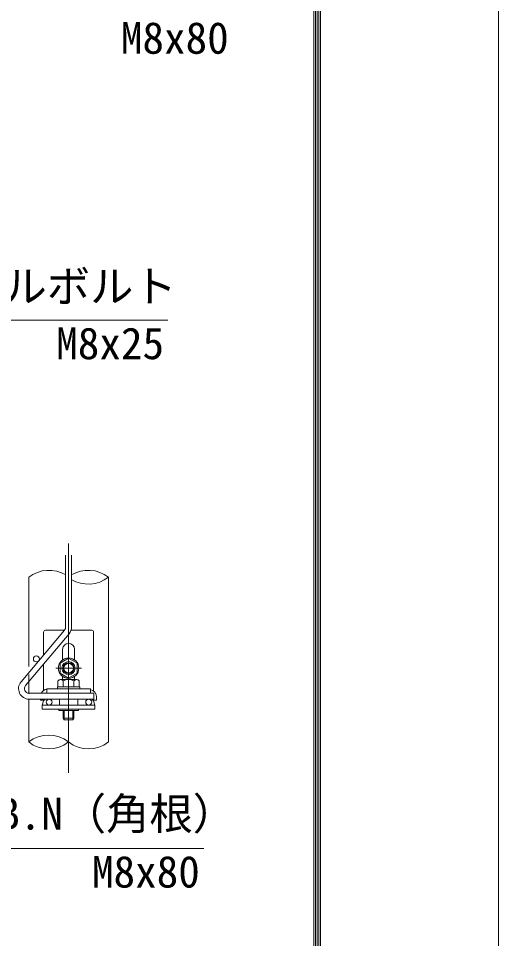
# Model space of a CAD drawing. Units: millimetres, scale not verified. Extents: x -8400 to 8400, y -5940 to 5940.
# Drawn here: x 6944 to 8400, y 479 to 3270 of the extents above; entities that cross this region are included whole.
import ezdxf
from ezdxf.enums import TextEntityAlignment as Align

# ---------------------------------------------------------------- set-up
doc = ezdxf.new("R2010")
doc.units = ezdxf.units.MM
doc.header["$LTSCALE"] = 40
doc.linetypes.add('USER1', pattern=[50.8, 31.75, -6.35, 6.35, -6.35])
for name, color, linetype, lineweight in [('0-1_D-STR1', 1, 'Continuous', 18), ('0-2_D-BMK', 2, 'USER1', 13), ('0-3_D-STR3', 3, 'Continuous', 13), ('0-4_D-STR-DIM', 7, 'Continuous', 9), ('0-5_D-STR-TXT', 7, 'Continuous', 9), ('0-7_D-STR2', 7, 'Continuous', 9), ('0-B_D-TTL', 7, 'Continuous', 9)]:
    doc.layers.add(name, color=color, linetype=linetype, lineweight=lineweight)
doc.styles.add('ＭＳ ゴシック', font='')
doc.styles.get('ＭＳ ゴシック').set_extended_font_data('MS Gothic')

msp = doc.modelspace()

# ---------------------------------------------------------------- linework, layer by layer
at = {"layer": '0-1_D-STR1'}
for p, q in [((6975.17, 1575.04), (6975.17, 1304.4)), ((7217.17, 1075.04), (7217.17, 1575.04)), ((6975.17, 1279.51), (6975.17, 1221.04)), ((6975.17, 1205.04), (6975.17, 1075.04))]:
    msp.add_line(p, q, dxfattribs=at)
at = {"layer": '0-2_D-BMK'}
for p, q in [((7096.17, 981.07), (7096.17, 1677.28)), ((7057.41, 1299.04), (7134.93, 1299.04))]:
    msp.add_line(p, q, dxfattribs=at)
at = {"layer": '0-3_D-STR3'}
for p, q in [((7020.17, 1338.83), (7020.17, 1408.24)), ((7083.44, 1414.24), (7026.17, 1414.24)), ((7166.17, 1414.24), (7103.72, 1414.24)), ((7172.17, 1229.19), (7172.17, 1408.24)), ((7078.17, 1324.28), (7078.17, 1356.24)), ((7114.17, 1324.28), (7114.17, 1356.24)), ((7020.17, 1231.19), (7020.17, 1310.83)), ((7063.77, 1260.24), (7063.77, 1242.24)), ((7071.23, 1264.24), (7120.62, 1264.24)), ((7078.17, 1264.24), (7078.17, 1273.8)), ((7079.97, 1260.24), (7079.97, 1242.24)), ((7112.37, 1260.24), (7112.37, 1242.24)), ((7114.17, 1264.24), (7114.17, 1273.8)), ((7128.57, 1260.24), (7128.57, 1242.24)), ((7162.17, 1235.84), (7030.17, 1235.84)), ((7030.17, 1235.84), (7030.17, 1223.04)), ((7130.17, 1242.24), (7062.17, 1242.24)), ((7062.17, 1242.24), (7062.17, 1235.84)), ((7062.17, 1235.84), (7130.17, 1235.84)), ((7063.77, 1242.24), (7128.57, 1242.24)), ((7130.17, 1235.84), (7130.17, 1242.24)), ((7162.17, 1235.84), (7162.17, 1223.04)), ((7011.17, 1205.04), (7011.17, 1201.84)), ((7020.17, 1199.84), (7020.17, 1201.84)), ((7162.17, 1223.04), (7030.17, 1223.04)), ((7068.17, 1187.04), (7068.17, 1205.04)), ((7124.17, 1187.04), (7124.17, 1205.04)), ((7168.37, 1205.04), (7168.37, 1201.84)), ((7168.37, 1201.84), (7181.17, 1201.84)), ((7172.17, 1199.84), (7172.17, 1201.84)), ((7181.17, 1211.04), (7181.17, 1201.84)), ((7016.17, 1187.04), (7020.17, 1199.84)), ((7016.17, 1174.24), (7016.17, 1187.04)), ((7176.17, 1187.04), (7016.17, 1187.04)), ((7176.17, 1174.24), (7016.17, 1174.24)), ((7126.17, 1170.24), (7126.17, 1174.24)), ((7176.17, 1187.04), (7172.17, 1199.84)), ((7176.17, 1174.24), (7176.17, 1187.04)), ((7080.17, 1170.24), (7080.17, 1147.04)), ((7080.17, 1147.04), (7112.17, 1147.04)), ((7080.17, 1147.04), (7082.88, 1142.24)), ((7082.88, 1170.24), (7082.88, 1142.24)), ((7109.46, 1170.24), (7109.46, 1142.24)), ((7109.46, 1142.24), (7112.17, 1147.04)), ((7112.17, 1170.24), (7112.17, 1147.04)), ((7082.88, 1142.24), (7109.46, 1142.24))]:
    msp.add_line(p, q, dxfattribs=at)
msp.add_lwpolyline([(7096.17, 1329.06), (7070.17, 1314.05), (7070.17, 1284.03), (7096.17, 1269.01), (7122.17, 1284.03), (7122.17, 1314.05)], close=True, dxfattribs=at)
for points in [[(7023.97, 1205.04), (7023.97, 1201.84), (7011.17, 1201.84)], [(7126.17, 1170.24), (7066.17, 1170.24), (7066.17, 1174.24)]]:
    msp.add_lwpolyline(points, dxfattribs=at)
for radius in [31, 20, 16.6, 14.6]:
    msp.add_circle((7096.17, 1299.04), radius, dxfattribs=at)
for centre, radius, start, end in [((7026.17, 1408.24), 6, 90, 180), ((7166.17, 1408.24), 6, 0, 90), ((7096.17, 1356.24), 18, 0, 180), ((7071.87, 1254.09), 10.17, 37.21089, 142.78911), ((7096.17, 1229.43), 34.8, 62.26063, 117.73937), ((7120.47, 1254.04), 10.2, 37.42505, 142.57495), ((7033.97, 1213.04), 22.8, 99.59407, 153.98563), ((7158.37, 1211.04), 22.8, 0, 80.40593)]:
    msp.add_arc(centre, radius, start, end, dxfattribs=at)
at = {"layer": '0-4_D-STR-DIM'}
for centre, radius, start, end in [((7036.73, 1495.08), 100.91, 59.35639, 127.59463), ((7155.6, 1495.08), 100.91, 52.40537, 120.64361), ((7155.6, 1655), 100.91, 239.35639, 307.59463), ((7035.67, 998.14), 97.84, 51.80362, 128.19638), ((7035.67, 1151.93), 97.84, 231.80362, 308.19638), ((7156.67, 1151.93), 97.84, 231.80362, 308.19638)]:
    msp.add_arc(centre, radius, start, end, dxfattribs=at)
at = {"layer": '0-5_D-STR-TXT'}
for points in [[(7397.53, 2354.75), (6531.21, 2354.75), (6429.93, 2084.51)], [(7505.91, 751.61), (6513.71, 751.61), (6255.77, 1274.73)]]:
    msp.add_lwpolyline(points, dxfattribs=at)
at = {"layer": '0-7_D-STR2'}
for p, q in [((7087.17, 1641.7), (7087.17, 1423.77)), ((7105.17, 1641.7), (7105.17, 1423.77)), ((7083.89, 1414.77), (6952.01, 1257.61)), ((7097.68, 1403.2), (6965.8, 1246.04)), ((7173.17, 1223.04), (6976.53, 1223.04)), ((7173.17, 1205.04), (6976.53, 1205.04)), ((7173.17, 1223.04), (7173.17, 1205.04))]:
    msp.add_line(p, q, dxfattribs=at)
for centre in [(6998.53, 1327.04), (7037.17, 1196.04), (7157.17, 1196.04)]:
    msp.add_circle(centre, 9, dxfattribs=at)
for centre, radius, start, end in [((7073.17, 1423.77), 14, 320, 0), ((7073.17, 1423.77), 32, 320, 0), ((6976.53, 1237.04), 32, 140, 270), ((6976.53, 1237.04), 14, 140, 270)]:
    msp.add_arc(centre, radius, start, end, dxfattribs=at)
at = {"layer": '0-B_D-TTL', "color": 2, "lineweight": 18}
msp.add_lwpolyline([(-8400, 5940), (8400, 5940), (8400, -5940), (-8400, -5940)], close=True, dxfattribs=at)
at = {"layer": '0-B_D-TTL'}
for points in [[(-7860, 5500), (7860, 5500), (7860, -5500), (-7860, -5500)], [(-7855, 5495), (7855, 5495), (7855, -5495), (-7855, -5495)], [(-7850, 5490), (7850, 5490), (7850, -5490), (-7850, -5490)], [(-7845, 5485), (7845, 5485), (7845, -5485), (-7845, -5485)], [(-7840, 5480), (7840, 5480), (7840, -5480), (-7840, -5480)]]:
    msp.add_lwpolyline(points, close=True, dxfattribs=at)

# ---------------------------------------------------------------- texts
at = {"layer": '0-5_D-STR-TXT', "style": 'ＭＳ ゴシック'}
for s, p in [('M8x80', (7254.64, 3134.36)), ('パネルボルト', (6636.62, 2380.68)), ('M8x25', (7058.59, 2207.66)), ('継手B.N（角根）', (6620.13, 780.58)), ('M8x80', (7166.98, 604.52))]:
    msp.add_text(s, height=96.19, dxfattribs=at).set_placement(p, align=Align.BOTTOM_LEFT)

doc.saveas('drawing.dxf')
